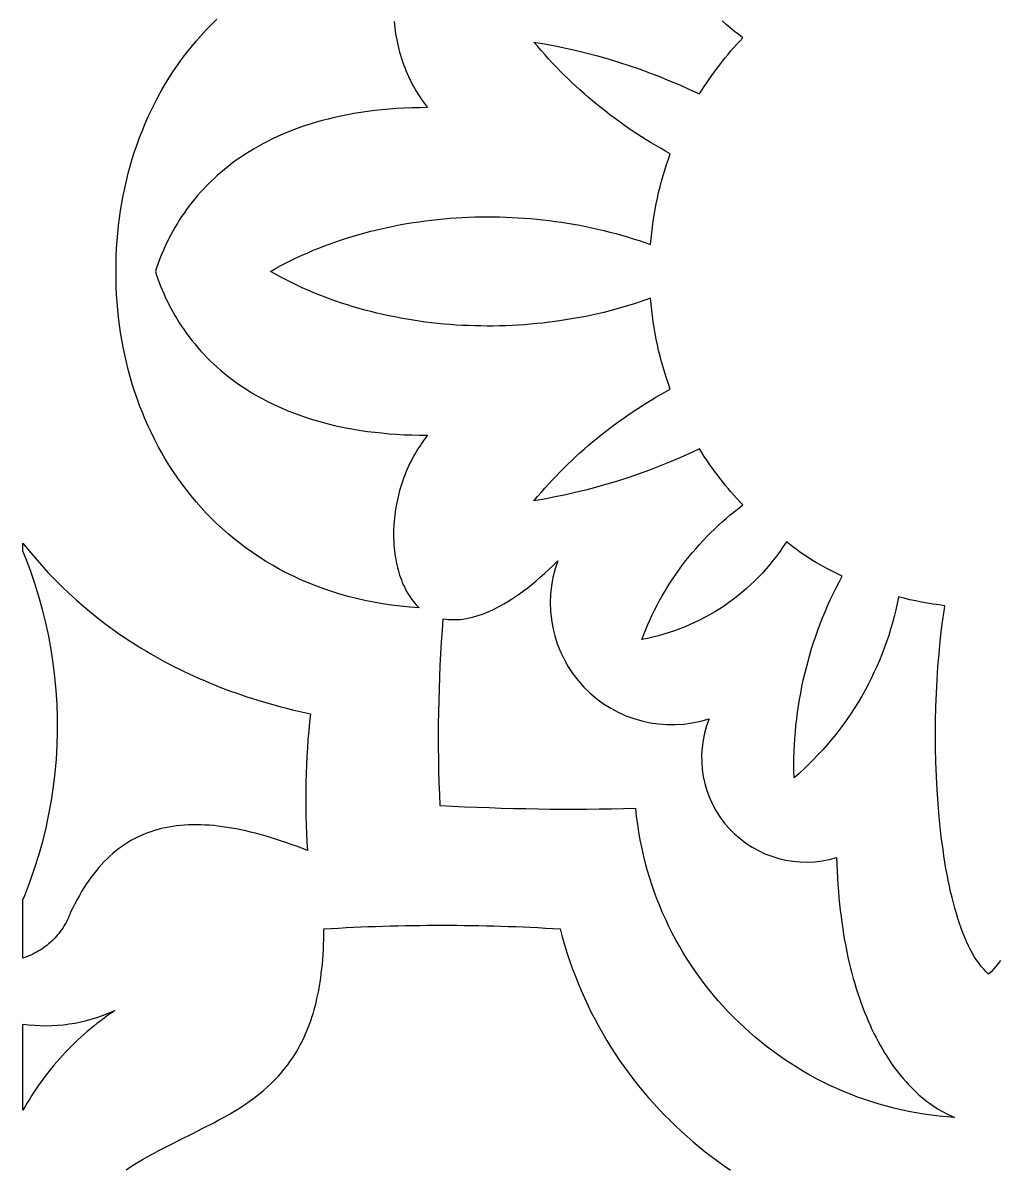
# Model space of a CAD drawing. Extents: x -4950 to -2150, y -1354 to 1346.
# Drawn here: x -4749.8 to -4598.9, y -1168.7 to -991.5 of the extents above; entities that cross this region are included whole.
import ezdxf

# ---------------------------------------------------------------- set-up
doc = ezdxf.new("R2010")
doc.units = 0
doc.layers.add('LAYER_1', color=18, linetype='CONTINUOUS')

msp = doc.modelspace()

# ---------------------------------------------------------------- linework, layer by layer
at = {"layer": 'LAYER_1'}
msp.add_lwpolyline([(-4692.46, -991.24), (-4692.41, -991.71), (-4692.36, -992.19), (-4692.3, -992.66), (-4692.22, -993.14), (-4692.14, -993.61), (-4692.05, -994.09), (-4691.95, -994.57), (-4691.84, -995.05), (-4691.72, -995.52), (-4691.6, -996), (-4691.46, -996.47), (-4691.31, -996.95), (-4691.15, -997.42), (-4690.99, -997.89), (-4690.81, -998.36), (-4690.62, -998.83), (-4690.43, -999.29), (-4690.22, -999.75), (-4690.01, -1000.21), (-4689.78, -1000.67), (-4689.54, -1001.12), (-4689.3, -1001.57), (-4689.04, -1002.01), (-4688.77, -1002.45), (-4688.5, -1002.88), (-4688.21, -1003.31), (-4687.91, -1003.73), (-4687.61, -1004.15), (-4687.29, -1004.56), (-4688.52, -1004.57), (-4689.73, -1004.6), (-4690.92, -1004.65), (-4692.09, -1004.71), (-4693.23, -1004.8), (-4694.36, -1004.9), (-4695.46, -1005.02), (-4696.55, -1005.16), (-4697.61, -1005.31), (-4698.66, -1005.48), (-4699.68, -1005.67), (-4700.69, -1005.87), (-4701.67, -1006.09), (-4702.64, -1006.32), (-4703.59, -1006.57), (-4704.51, -1006.83), (-4705.42, -1007.1), (-4706.31, -1007.39), (-4707.18, -1007.7), (-4708.03, -1008.01), (-4708.87, -1008.34), (-4709.68, -1008.68), (-4710.48, -1009.04), (-4711.26, -1009.4), (-4712.02, -1009.78), (-4712.76, -1010.17), (-4713.49, -1010.57), (-4714.2, -1010.98), (-4714.89, -1011.4), (-4715.56, -1011.83), (-4716.22, -1012.27), (-4716.86, -1012.71), (-4717.48, -1013.17), (-4718.09, -1013.64), (-4718.68, -1014.11), (-4719.25, -1014.59), (-4719.81, -1015.08), (-4720.35, -1015.58), (-4720.88, -1016.08), (-4721.39, -1016.59), (-4721.89, -1017.11), (-4722.37, -1017.63), (-4722.83, -1018.15), (-4723.28, -1018.69), (-4723.72, -1019.22), (-4724.14, -1019.76), (-4724.54, -1020.31), (-4724.93, -1020.86), (-4725.31, -1021.41), (-4725.67, -1021.97), (-4726.02, -1022.53), (-4726.36, -1023.09), (-4726.68, -1023.65), (-4726.99, -1024.21), (-4727.28, -1024.78), (-4727.56, -1025.35), (-4727.83, -1025.92), (-4728.08, -1026.49), (-4728.33, -1027.06), (-4728.56, -1027.62), (-4728.77, -1028.19), (-4728.98, -1028.76), (-4729.17, -1029.33), (-4729.35, -1029.89), (-4729.17, -1030.46), (-4728.98, -1031.02), (-4728.77, -1031.59), (-4728.56, -1032.16), (-4728.33, -1032.73), (-4728.08, -1033.3), (-4727.83, -1033.87), (-4727.56, -1034.44), (-4727.28, -1035), (-4726.99, -1035.57), (-4726.68, -1036.14), (-4726.36, -1036.7), (-4726.02, -1037.26), (-4725.67, -1037.82), (-4725.31, -1038.37), (-4724.93, -1038.93), (-4724.54, -1039.48), (-4724.14, -1040.02), (-4723.72, -1040.56), (-4723.28, -1041.1), (-4722.83, -1041.63), (-4722.37, -1042.16), (-4721.89, -1042.68), (-4721.39, -1043.2), (-4720.88, -1043.7), (-4720.35, -1044.21), (-4719.81, -1044.7), (-4719.25, -1045.19), (-4718.68, -1045.67), (-4718.09, -1046.15), (-4717.48, -1046.61), (-4716.86, -1047.07), (-4716.22, -1047.52), (-4715.56, -1047.96), (-4714.89, -1048.39), (-4714.2, -1048.81), (-4713.49, -1049.22), (-4712.76, -1049.62), (-4712.02, -1050), (-4711.26, -1050.38), (-4710.48, -1050.75), (-4709.68, -1051.1), (-4708.87, -1051.44), (-4708.03, -1051.77), (-4707.18, -1052.09), (-4706.31, -1052.39), (-4705.42, -1052.68), (-4704.51, -1052.96), (-4703.59, -1053.22), (-4702.64, -1053.47), (-4701.67, -1053.7), (-4700.69, -1053.92), (-4699.68, -1054.12), (-4698.66, -1054.3), (-4697.61, -1054.47), (-4696.55, -1054.63), (-4695.46, -1054.76), (-4694.36, -1054.88), (-4693.23, -1054.99), (-4692.09, -1055.07), (-4690.92, -1055.14), (-4689.73, -1055.18), (-4688.52, -1055.21), (-4687.29, -1055.22), (-4687.61, -1055.63), (-4687.91, -1056.05), (-4688.21, -1056.48), (-4688.5, -1056.9), (-4688.77, -1057.34), (-4689.04, -1057.78), (-4689.3, -1058.22), (-4689.54, -1058.67), (-4689.78, -1059.12), (-4690.01, -1059.57), (-4690.22, -1060.03), (-4690.43, -1060.49), (-4690.62, -1060.96), (-4690.81, -1061.42), (-4690.99, -1061.89), (-4691.15, -1062.36), (-4691.31, -1062.84), (-4691.46, -1063.31), (-4691.6, -1063.79), (-4691.72, -1064.26), (-4691.84, -1064.74), (-4691.95, -1065.22), (-4692.05, -1065.69), (-4692.14, -1066.17), (-4692.22, -1066.65), (-4692.3, -1067.12), (-4692.36, -1067.6), (-4692.41, -1068.07), (-4692.49, -1069.01), (-4692.53, -1069.95), (-4692.54, -1070.87), (-4692.51, -1071.78), (-4692.48, -1072.23), (-4692.45, -1072.68), (-4692.4, -1073.12), (-4692.35, -1073.56), (-4692.28, -1073.99), (-4692.21, -1074.41), (-4692.13, -1074.83), (-4692.04, -1075.25), (-4691.95, -1075.66), (-4691.84, -1076.06), (-4691.73, -1076.46), (-4691.61, -1076.85), (-4691.48, -1077.23), (-4691.34, -1077.61), (-4691.19, -1077.98), (-4691.04, -1078.34), (-4690.87, -1078.69), (-4690.7, -1079.03), (-4690.52, -1079.37), (-4690.34, -1079.69), (-4690.14, -1080.01), (-4689.94, -1080.31), (-4689.73, -1080.61), (-4689.51, -1080.9), (-4689.28, -1081.17), (-4689.05, -1081.44), (-4688.81, -1081.69), (-4688.56, -1081.94), (-4690.02, -1081.82), (-4691.45, -1081.68), (-4692.86, -1081.5), (-4694.25, -1081.29), (-4695.62, -1081.05), (-4696.96, -1080.78), (-4698.28, -1080.48), (-4699.58, -1080.15), (-4700.85, -1079.79), (-4702.1, -1079.4), (-4703.33, -1078.98), (-4704.54, -1078.54), (-4705.72, -1078.07), (-4706.88, -1077.57), (-4708.01, -1077.04), (-4709.13, -1076.5), (-4710.22, -1075.92), (-4711.28, -1075.32), (-4712.33, -1074.7), (-4713.35, -1074.05), (-4714.34, -1073.38), (-4715.32, -1072.69), (-4716.27, -1071.98), (-4717.2, -1071.24), (-4718.11, -1070.48), (-4718.99, -1069.71), (-4719.85, -1068.91), (-4720.69, -1068.09), (-4721.5, -1067.26), (-4722.29, -1066.4), (-4723.06, -1065.53), (-4723.8, -1064.64), (-4724.52, -1063.73), (-4725.22, -1062.81), (-4725.9, -1061.87), (-4726.55, -1060.91), (-4727.18, -1059.94), (-4727.79, -1058.96), (-4728.37, -1057.96), (-4728.93, -1056.95), (-4729.47, -1055.92), (-4729.98, -1054.88), (-4730.47, -1053.83), (-4730.94, -1052.77), (-4731.38, -1051.7), (-4731.81, -1050.62), (-4732.2, -1049.52), (-4732.58, -1048.42), (-4732.93, -1047.31), (-4733.26, -1046.19), (-4733.57, -1045.06), (-4733.85, -1043.92), (-4734.11, -1042.78), (-4734.35, -1041.63), (-4734.56, -1040.48), (-4734.76, -1039.32), (-4734.92, -1038.15), (-4735.07, -1036.98), (-4735.19, -1035.81), (-4735.29, -1034.63), (-4735.36, -1033.45), (-4735.42, -1032.26), (-4735.45, -1031.08), (-4735.45, -1029.89), (-4735.45, -1028.71), (-4735.42, -1027.52), (-4735.36, -1026.34), (-4735.29, -1025.16), (-4735.19, -1023.98), (-4735.07, -1022.8), (-4734.92, -1021.63), (-4734.76, -1020.47), (-4734.56, -1019.31), (-4734.35, -1018.15), (-4734.11, -1017), (-4733.85, -1015.86), (-4733.57, -1014.72), (-4733.26, -1013.6), (-4732.93, -1012.48), (-4732.58, -1011.36), (-4732.2, -1010.26), (-4731.81, -1009.17), (-4731.38, -1008.09), (-4730.94, -1007.01), (-4730.47, -1005.95), (-4729.98, -1004.9), (-4729.47, -1003.86), (-4728.93, -1002.84), (-4728.37, -1001.83), (-4727.79, -1000.83), (-4727.18, -999.84), (-4726.55, -998.87), (-4725.9, -997.92), (-4725.22, -996.98), (-4724.52, -996.05), (-4723.8, -995.15), (-4723.06, -994.26), (-4722.29, -993.38), (-4721.5, -992.53), (-4720.69, -991.69), (-4719.85, -990.88)], dxfattribs=at)
for points in [[(-4598.72, -1136.45), (-4599.07, -1136.94), (-4599.43, -1137.4), (-4599.79, -1137.82), (-4600.17, -1138.21), (-4600.55, -1138.57), (-4600.94, -1138.21), (-4601.31, -1137.82), (-4601.68, -1137.4), (-4602.03, -1136.94), (-4602.38, -1136.45), (-4602.71, -1135.93), (-4603.04, -1135.38), (-4603.36, -1134.79), (-4603.66, -1134.19), (-4603.96, -1133.55), (-4604.25, -1132.89), (-4604.53, -1132.2), (-4604.79, -1131.48), (-4605.05, -1130.74), (-4605.3, -1129.98), (-4605.54, -1129.2), (-4605.78, -1128.39), (-4606, -1127.56), (-4606.21, -1126.72), (-4606.42, -1125.85), (-4606.61, -1124.96), (-4606.8, -1124.06), (-4606.97, -1123.14), (-4607.14, -1122.21), (-4607.3, -1121.26), (-4607.45, -1120.3), (-4607.6, -1119.32), (-4607.73, -1118.33), (-4607.86, -1117.33), (-4607.97, -1116.32), (-4608.08, -1115.3), (-4608.18, -1114.27), (-4608.36, -1112.18), (-4608.5, -1110.07), (-4608.61, -1107.94), (-4608.69, -1105.8), (-4608.74, -1103.65), (-4608.75, -1101.5), (-4608.74, -1099.36), (-4608.69, -1097.24), (-4608.62, -1095.14), (-4608.52, -1093.06), (-4608.38, -1091.02), (-4608.22, -1089.03), (-4608.04, -1087.08), (-4607.82, -1085.18), (-4607.58, -1083.35), (-4607.44, -1082.46), (-4607.31, -1081.59), (-4608.22, -1081.47), (-4609.13, -1081.34), (-4610.03, -1081.19), (-4610.93, -1081.03), (-4611.82, -1080.85), (-4612.71, -1080.66), (-4613.59, -1080.45), (-4614.47, -1080.23), (-4614.67, -1081.24), (-4614.9, -1082.25), (-4615.14, -1083.25), (-4615.41, -1084.25), (-4615.7, -1085.24), (-4616, -1086.22), (-4616.33, -1087.2), (-4616.68, -1088.16), (-4617.05, -1089.12), (-4617.44, -1090.07), (-4617.84, -1091.01), (-4618.27, -1091.94), (-4618.71, -1092.87), (-4619.18, -1093.78), (-4619.66, -1094.68), (-4620.17, -1095.57), (-4620.69, -1096.46), (-4621.23, -1097.33), (-4621.78, -1098.19), (-4622.36, -1099.04), (-4622.95, -1099.87), (-4623.56, -1100.7), (-4624.19, -1101.51), (-4624.84, -1102.31), (-4625.5, -1103.1), (-4626.19, -1103.87), (-4626.88, -1104.63), (-4627.6, -1105.37), (-4628.33, -1106.11), (-4629.08, -1106.82), (-4629.84, -1107.53), (-4630.62, -1108.21), (-4630.64, -1107.2), (-4630.65, -1106.18), (-4630.64, -1105.16), (-4630.61, -1104.15), (-4630.56, -1103.13), (-4630.5, -1102.12), (-4630.42, -1101.11), (-4630.33, -1100.1), (-4630.21, -1099.09), (-4630.09, -1098.09), (-4629.94, -1097.09), (-4629.78, -1096.09), (-4629.6, -1095.1), (-4629.41, -1094.1), (-4629.2, -1093.12), (-4628.97, -1092.13), (-4628.73, -1091.15), (-4628.47, -1090.17), (-4628.2, -1089.2), (-4627.91, -1088.23), (-4627.6, -1087.27), (-4627.28, -1086.31), (-4626.95, -1085.36), (-4626.59, -1084.41), (-4626.22, -1083.47), (-4625.84, -1082.53), (-4625.44, -1081.6), (-4625.02, -1080.67), (-4624.59, -1079.76), (-4624.14, -1078.84), (-4623.68, -1077.94), (-4623.2, -1077.04), (-4624.35, -1076.48), (-4625.48, -1075.9), (-4626.04, -1075.59), (-4626.59, -1075.28), (-4627.14, -1074.96), (-4627.68, -1074.63), (-4628.22, -1074.29), (-4628.75, -1073.95), (-4629.28, -1073.6), (-4629.8, -1073.24), (-4630.31, -1072.87), (-4630.82, -1072.49), (-4631.32, -1072.1), (-4631.81, -1071.7, -0.209037), (-4654.16, -1086.81), (-4653.87, -1086.04), (-4653.56, -1085.27), (-4653.23, -1084.51), (-4652.89, -1083.75), (-4652.54, -1083), (-4652.18, -1082.26), (-4651.8, -1081.53), (-4651.41, -1080.8), (-4651.01, -1080.08), (-4650.6, -1079.37), (-4650.17, -1078.67), (-4649.73, -1077.97), (-4649.28, -1077.28), (-4648.81, -1076.61), (-4648.34, -1075.94), (-4647.85, -1075.27), (-4647.35, -1074.62), (-4646.84, -1073.98), (-4646.32, -1073.34), (-4645.78, -1072.72), (-4645.24, -1072.11), (-4644.68, -1071.5), (-4644.11, -1070.9), (-4643.53, -1070.32), (-4642.94, -1069.74), (-4642.35, -1069.18), (-4641.73, -1068.62), (-4641.11, -1068.08), (-4640.48, -1067.55), (-4639.84, -1067.02), (-4639.19, -1066.51), (-4638.53, -1066.01), (-4639, -1065.52), (-4639.47, -1065.01), (-4639.92, -1064.5), (-4640.38, -1063.99), (-4640.82, -1063.46), (-4641.26, -1062.94), (-4641.69, -1062.4), (-4642.11, -1061.86), (-4642.53, -1061.32), (-4642.94, -1060.76), (-4643.34, -1060.21), (-4643.74, -1059.64), (-4644.13, -1059.08), (-4644.51, -1058.5), (-4644.88, -1057.92), (-4645.25, -1057.34), (-4646.77, -1058.05), (-4648.31, -1058.74), (-4649.86, -1059.4), (-4651.42, -1060.03), (-4652.99, -1060.63), (-4654.57, -1061.2), (-4656.16, -1061.75), (-4657.76, -1062.27), (-4659.37, -1062.76), (-4660.99, -1063.22), (-4662.61, -1063.65), (-4664.25, -1064.05), (-4665.89, -1064.43), (-4667.54, -1064.77), (-4669.19, -1065.09), (-4670.85, -1065.38), (-4670.3, -1064.72), (-4669.74, -1064.07), (-4669.17, -1063.42), (-4668.59, -1062.79), (-4668.01, -1062.16), (-4667.42, -1061.54), (-4666.82, -1060.92), (-4666.21, -1060.31), (-4665.6, -1059.71), (-4664.98, -1059.12), (-4664.36, -1058.54), (-4663.73, -1057.96), (-4663.09, -1057.39), (-4662.44, -1056.83), (-4661.79, -1056.27), (-4661.13, -1055.73), (-4660.46, -1055.19), (-4659.79, -1054.66), (-4659.11, -1054.14), (-4658.43, -1053.62), (-4657.74, -1053.11), (-4657.04, -1052.62), (-4656.34, -1052.13), (-4655.63, -1051.65), (-4654.92, -1051.17), (-4654.2, -1050.71), (-4653.47, -1050.25), (-4652.74, -1049.8), (-4652, -1049.36), (-4651.26, -1048.93), (-4650.51, -1048.51), (-4649.76, -1048.1), (-4650.06, -1047.26), (-4650.34, -1046.42), (-4650.61, -1045.57), (-4650.87, -1044.72), (-4651.12, -1043.86), (-4651.34, -1042.99), (-4651.56, -1042.12), (-4651.76, -1041.25), (-4651.94, -1040.36), (-4652.11, -1039.47), (-4652.27, -1038.58), (-4652.41, -1037.68), (-4652.53, -1036.78), (-4652.64, -1035.87), (-4652.73, -1034.95), (-4652.8, -1034.04), (-4653.69, -1034.35), (-4654.58, -1034.65), (-4655.48, -1034.94), (-4656.38, -1035.22), (-4657.29, -1035.49), (-4658.2, -1035.74), (-4659.12, -1035.99), (-4660.04, -1036.22), (-4660.97, -1036.44), (-4661.9, -1036.64), (-4662.83, -1036.84), (-4663.77, -1037.02), (-4664.71, -1037.19), (-4665.65, -1037.35), (-4666.6, -1037.5), (-4667.54, -1037.64), (-4668.5, -1037.76), (-4669.45, -1037.87), (-4670.4, -1037.97), (-4671.36, -1038.06), (-4672.32, -1038.14), (-4673.28, -1038.2), (-4674.23, -1038.26), (-4675.2, -1038.3), (-4676.16, -1038.32), (-4677.12, -1038.34), (-4678.08, -1038.34), (-4679.04, -1038.33), (-4680, -1038.31), (-4680.96, -1038.28), (-4681.92, -1038.24), (-4682.88, -1038.18), (-4683.83, -1038.11), (-4684.79, -1038.03), (-4685.74, -1037.94), (-4686.69, -1037.83), (-4687.64, -1037.72), (-4688.59, -1037.59), (-4689.53, -1037.44), (-4690.47, -1037.29), (-4691.41, -1037.12), (-4692.35, -1036.94), (-4693.28, -1036.75), (-4694.2, -1036.55), (-4695.13, -1036.33), (-4696.05, -1036.11), (-4696.96, -1035.87), (-4697.87, -1035.61), (-4698.77, -1035.35), (-4699.67, -1035.07), (-4700.57, -1034.78), (-4701.46, -1034.48), (-4702.34, -1034.17), (-4703.22, -1033.84), (-4704.09, -1033.5), (-4704.95, -1033.15), (-4705.81, -1032.79), (-4706.66, -1032.41), (-4707.5, -1032.02), (-4708.33, -1031.62), (-4709.16, -1031.21), (-4709.98, -1030.78), (-4710.79, -1030.34), (-4711.59, -1029.89), (-4710.79, -1029.44), (-4709.98, -1029), (-4709.16, -1028.58), (-4708.33, -1028.16), (-4707.5, -1027.76), (-4706.66, -1027.37), (-4705.81, -1027), (-4704.95, -1026.63), (-4704.09, -1026.28), (-4703.22, -1025.94), (-4702.34, -1025.62), (-4701.46, -1025.3), (-4700.57, -1025), (-4699.67, -1024.71), (-4698.77, -1024.43), (-4697.87, -1024.17), (-4696.96, -1023.92), (-4696.05, -1023.68), (-4695.13, -1023.45), (-4694.2, -1023.23), (-4693.28, -1023.03), (-4692.35, -1022.84), (-4691.41, -1022.66), (-4690.47, -1022.5), (-4689.53, -1022.34), (-4688.59, -1022.2), (-4687.64, -1022.07), (-4686.69, -1021.95), (-4685.74, -1021.85), (-4684.79, -1021.75), (-4683.83, -1021.67), (-4682.88, -1021.6), (-4681.92, -1021.55), (-4680.96, -1021.5), (-4680, -1021.47), (-4679.04, -1021.45), (-4678.08, -1021.44), (-4677.12, -1021.45), (-4676.16, -1021.46), (-4675.2, -1021.49), (-4674.23, -1021.53), (-4673.28, -1021.58), (-4672.32, -1021.65), (-4671.36, -1021.72), (-4670.4, -1021.81), (-4669.45, -1021.91), (-4668.5, -1022.02), (-4667.54, -1022.15), (-4666.6, -1022.28), (-4665.65, -1022.43), (-4664.71, -1022.59), (-4663.77, -1022.76), (-4662.83, -1022.95), (-4661.9, -1023.14), (-4660.97, -1023.35), (-4660.04, -1023.57), (-4659.12, -1023.8), (-4658.2, -1024.04), (-4657.29, -1024.3), (-4656.38, -1024.56), (-4655.48, -1024.84), (-4654.58, -1025.13), (-4653.69, -1025.44), (-4652.8, -1025.75), (-4652.73, -1024.83), (-4652.64, -1023.92), (-4652.53, -1023.01), (-4652.41, -1022.1), (-4652.27, -1021.21), (-4652.11, -1020.31), (-4651.94, -1019.42), (-4651.76, -1018.54), (-4651.56, -1017.66), (-4651.34, -1016.79), (-4651.12, -1015.92), (-4650.87, -1015.06), (-4650.61, -1014.21), (-4650.34, -1013.36), (-4650.06, -1012.52), (-4649.76, -1011.69), (-4650.51, -1011.27), (-4651.26, -1010.85), (-4652, -1010.42), (-4652.74, -1009.98), (-4653.47, -1009.53), (-4654.2, -1009.08), (-4654.92, -1008.61), (-4655.63, -1008.14), (-4656.34, -1007.66), (-4657.04, -1007.17), (-4657.74, -1006.67), (-4658.43, -1006.16), (-4659.11, -1005.65), (-4659.79, -1005.13), (-4660.46, -1004.6), (-4661.13, -1004.06), (-4661.79, -1003.51), (-4662.44, -1002.96), (-4663.09, -1002.39), (-4663.73, -1001.83), (-4664.36, -1001.25), (-4664.98, -1000.66), (-4665.6, -1000.07), (-4666.21, -999.47), (-4666.82, -998.86), (-4667.42, -998.25), (-4668.01, -997.63), (-4668.59, -997), (-4669.17, -996.36), (-4669.74, -995.72), (-4670.3, -995.07), (-4670.85, -994.41), (-4669.19, -994.7), (-4667.54, -995.01), (-4665.89, -995.36), (-4664.25, -995.73), (-4662.61, -996.14), (-4660.99, -996.57), (-4659.37, -997.03), (-4657.76, -997.52), (-4656.16, -998.04), (-4654.57, -998.58), (-4652.99, -999.16), (-4651.42, -999.76), (-4649.86, -1000.39), (-4648.31, -1001.05), (-4646.77, -1001.73), (-4645.25, -1002.44), (-4644.88, -1001.86), (-4644.51, -1001.28), (-4644.13, -1000.71), (-4643.74, -1000.14), (-4643.34, -999.58), (-4642.94, -999.02), (-4642.53, -998.47), (-4642.11, -997.92), (-4641.69, -997.38), (-4641.26, -996.85), (-4640.82, -996.32), (-4640.38, -995.8), (-4639.92, -995.28), (-4639.47, -994.77), (-4639, -994.27), (-4638.53, -993.77), (-4639.19, -993.27), (-4639.84, -992.76), (-4640.48, -992.24), (-4641.11, -991.7), (-4641.73, -991.16)], [(-4733.88, -1168.82), (-4733.05, -1168.28), (-4732.21, -1167.76), (-4731.37, -1167.26), (-4730.52, -1166.77), (-4729.66, -1166.3), (-4728.81, -1165.84), (-4727.1, -1164.96), (-4725.39, -1164.1), (-4723.69, -1163.26), (-4722.01, -1162.42), (-4720.35, -1161.56), (-4719.54, -1161.13), (-4718.73, -1160.68), (-4717.93, -1160.23), (-4717.15, -1159.76), (-4716.37, -1159.28), (-4715.61, -1158.78), (-4714.86, -1158.27), (-4714.13, -1157.74), (-4713.41, -1157.19), (-4712.71, -1156.61), (-4712.03, -1156.01), (-4711.36, -1155.39), (-4710.71, -1154.74), (-4710.4, -1154.4), (-4710.09, -1154.06), (-4709.78, -1153.7), (-4709.49, -1153.34), (-4709.19, -1152.97), (-4708.9, -1152.6), (-4708.62, -1152.21), (-4708.35, -1151.82), (-4708.08, -1151.41), (-4707.81, -1151), (-4707.55, -1150.58), (-4707.3, -1150.15), (-4707.06, -1149.7), (-4706.82, -1149.25), (-4706.59, -1148.79), (-4706.36, -1148.32), (-4706.14, -1147.83), (-4705.93, -1147.34), (-4705.73, -1146.83), (-4705.53, -1146.31), (-4705.35, -1145.78), (-4705.17, -1145.24), (-4704.99, -1144.69), (-4704.83, -1144.12), (-4704.67, -1143.54), (-4704.52, -1142.95), (-4704.38, -1142.35), (-4704.24, -1141.73), (-4704.12, -1141.1), (-4704, -1140.45), (-4703.9, -1139.8), (-4703.8, -1139.12), (-4703.71, -1138.44), (-4703.63, -1137.74), (-4703.55, -1137.02), (-4703.49, -1136.29), (-4703.44, -1135.54), (-4703.39, -1134.78), (-4703.36, -1134), (-4703.33, -1133.21), (-4703.32, -1132.4), (-4703.31, -1131.57, -0.030769), (-4666.79, -1131.57), (-4666.46, -1132.81), (-4666.11, -1134.03), (-4665.74, -1135.24), (-4665.34, -1136.44), (-4664.92, -1137.63), (-4664.48, -1138.81), (-4664.02, -1139.97), (-4663.54, -1141.12), (-4663.04, -1142.26), (-4662.51, -1143.39), (-4661.97, -1144.5), (-4661.4, -1145.6), (-4660.81, -1146.69), (-4660.21, -1147.76), (-4659.58, -1148.82), (-4658.94, -1149.86), (-4658.27, -1150.9), (-4657.59, -1151.91), (-4656.89, -1152.91), (-4656.17, -1153.9), (-4655.43, -1154.87), (-4654.68, -1155.83), (-4653.91, -1156.77), (-4653.12, -1157.7), (-4652.31, -1158.6), (-4651.49, -1159.5), (-4650.65, -1160.37), (-4649.8, -1161.23), (-4648.93, -1162.08), (-4648.04, -1162.9), (-4647.14, -1163.71), (-4646.22, -1164.51), (-4645.29, -1165.28), (-4644.35, -1166.04), (-4643.39, -1166.77), (-4642.41, -1167.49), (-4641.43, -1168.2), (-4640.43, -1168.88)]]:
    msp.add_lwpolyline(points, format="xyb", dxfattribs=at)
for points in [[(-4749.84, -1127.1), (-4749.55, -1126.41), (-4748.76, -1124.34), (-4748.03, -1122.25), (-4747.37, -1120.16), (-4746.78, -1118.05), (-4746.26, -1115.94), (-4745.81, -1113.82), (-4745.42, -1111.7), (-4745.1, -1109.57), (-4744.85, -1107.44), (-4744.66, -1105.31), (-4744.54, -1103.18), (-4744.49, -1101.05), (-4744.49, -1098.93), (-4744.56, -1096.81), (-4744.7, -1094.69), (-4744.9, -1092.58), (-4745.16, -1090.48), (-4745.48, -1088.39), (-4745.86, -1086.32), (-4746.31, -1084.25), (-4746.81, -1082.2), (-4747.38, -1080.16), (-4748, -1078.14), (-4748.69, -1076.14), (-4749.43, -1074.15), (-4749.84, -1073.15), (-4749.84, -1071.91), (-4748.92, -1073.07), (-4747.97, -1074.21), (-4746.98, -1075.34), (-4745.97, -1076.45), (-4744.93, -1077.54), (-4743.85, -1078.61), (-4742.75, -1079.67), (-4741.62, -1080.7), (-4740.45, -1081.71), (-4739.26, -1082.71), (-4738.03, -1083.68), (-4736.78, -1084.63), (-4735.49, -1085.56), (-4734.84, -1086.02), (-4734.18, -1086.47), (-4733.51, -1086.91), (-4732.83, -1087.35), (-4732.15, -1087.79), (-4731.46, -1088.21), (-4730.76, -1088.63), (-4730.05, -1089.05), (-4729.34, -1089.46), (-4728.62, -1089.86), (-4727.89, -1090.25), (-4727.16, -1090.64), (-4726.41, -1091.03), (-4725.66, -1091.4), (-4724.9, -1091.77), (-4724.14, -1092.14), (-4723.36, -1092.49), (-4722.58, -1092.84), (-4721.79, -1093.18), (-4721, -1093.52), (-4720.2, -1093.85), (-4719.38, -1094.17), (-4718.57, -1094.49), (-4717.74, -1094.79), (-4716.91, -1095.09), (-4716.07, -1095.39), (-4715.22, -1095.67), (-4714.36, -1095.95), (-4713.5, -1096.22), (-4712.63, -1096.48), (-4711.75, -1096.74), (-4710.87, -1096.99), (-4709.98, -1097.23), (-4709.08, -1097.46), (-4708.17, -1097.68), (-4707.26, -1097.9), (-4706.33, -1098.11), (-4705.4, -1098.31, 0.045249), (-4705.85, -1119.44), (-4706.7, -1119.11), (-4707.54, -1118.8), (-4708.37, -1118.5), (-4709.19, -1118.21), (-4710, -1117.94), (-4710.8, -1117.68), (-4711.59, -1117.43), (-4712.37, -1117.2), (-4713.14, -1116.99), (-4713.9, -1116.78), (-4714.66, -1116.6), (-4715.4, -1116.42), (-4716.13, -1116.26), (-4716.86, -1116.12), (-4717.58, -1115.99), (-4718.28, -1115.87), (-4718.98, -1115.77), (-4719.67, -1115.68), (-4720.35, -1115.61), (-4721.02, -1115.55), (-4721.68, -1115.51), (-4722.34, -1115.48), (-4722.98, -1115.47), (-4723.62, -1115.47), (-4724.25, -1115.49), (-4724.86, -1115.52), (-4725.47, -1115.57), (-4726.08, -1115.64), (-4726.67, -1115.72), (-4727.25, -1115.82), (-4727.83, -1115.93), (-4728.4, -1116.06), (-4728.96, -1116.2), (-4729.51, -1116.36), (-4730.05, -1116.54), (-4730.59, -1116.73), (-4731.12, -1116.94), (-4731.64, -1117.16), (-4732.15, -1117.4), (-4732.65, -1117.66), (-4733.14, -1117.93), (-4733.63, -1118.23), (-4734.11, -1118.53), (-4734.58, -1118.86), (-4735.05, -1119.2), (-4735.51, -1119.56), (-4735.95, -1119.93), (-4736.4, -1120.33), (-4736.83, -1120.74), (-4737.26, -1121.16), (-4737.68, -1121.61), (-4738.09, -1122.07), (-4738.49, -1122.55), (-4738.89, -1123.05), (-4739.28, -1123.56), (-4739.66, -1124.1), (-4740.04, -1124.65), (-4740.41, -1125.22), (-4740.77, -1125.8), (-4741.12, -1126.41), (-4741.47, -1127.03), (-4741.81, -1127.68), (-4742.14, -1128.34), (-4742.47, -1129.01), (-4742.59, -1129.34), (-4742.73, -1129.66), (-4742.87, -1129.98), (-4743.02, -1130.28), (-4743.17, -1130.59), (-4743.34, -1130.88), (-4743.51, -1131.17), (-4743.69, -1131.46), (-4743.88, -1131.73), (-4744.08, -1132), (-4744.28, -1132.27), (-4744.49, -1132.52), (-4744.71, -1132.77), (-4744.93, -1133.02), (-4745.16, -1133.25), (-4745.39, -1133.48), (-4745.64, -1133.7), (-4745.88, -1133.91), (-4746.13, -1134.12), (-4746.39, -1134.32), (-4746.66, -1134.51), (-4746.92, -1134.69), (-4747.2, -1134.87), (-4747.47, -1135.04), (-4747.76, -1135.2), (-4748.04, -1135.35), (-4748.33, -1135.5), (-4748.63, -1135.63), (-4748.93, -1135.76), (-4749.23, -1135.88), (-4749.53, -1135.99), (-4749.84, -1136.09)], [(-4605.8, -1160.75), (-4607, -1160.66), (-4608.2, -1160.55), (-4609.39, -1160.4), (-4610.58, -1160.23), (-4611.75, -1160.04), (-4612.92, -1159.82), (-4614.07, -1159.57), (-4615.22, -1159.3), (-4616.36, -1159.01), (-4617.49, -1158.69), (-4618.61, -1158.34), (-4619.71, -1157.97), (-4620.81, -1157.58), (-4621.9, -1157.16), (-4622.97, -1156.73), (-4624.04, -1156.26), (-4625.09, -1155.78), (-4626.13, -1155.27), (-4627.15, -1154.75), (-4628.17, -1154.2), (-4629.16, -1153.62), (-4630.15, -1153.03), (-4631.12, -1152.42), (-4632.08, -1151.78), (-4633.02, -1151.13), (-4633.95, -1150.46), (-4634.87, -1149.76), (-4635.76, -1149.05), (-4636.65, -1148.32), (-4637.51, -1147.57), (-4638.36, -1146.8), (-4639.19, -1146.01), (-4640.01, -1145.21), (-4640.81, -1144.39), (-4641.59, -1143.55), (-4642.35, -1142.69), (-4643.09, -1141.82), (-4643.82, -1140.93), (-4644.53, -1140.02), (-4645.21, -1139.1), (-4645.88, -1138.16), (-4646.53, -1137.21), (-4647.15, -1136.24), (-4647.76, -1135.26), (-4648.35, -1134.26), (-4648.91, -1133.25), (-4649.45, -1132.23), (-4649.98, -1131.19), (-4650.47, -1130.14), (-4650.95, -1129.07), (-4651.4, -1127.99), (-4651.84, -1126.91), (-4652.24, -1125.8), (-4652.63, -1124.69), (-4652.99, -1123.57), (-4653.32, -1122.43), (-4653.63, -1121.28), (-4653.92, -1120.13), (-4654.18, -1118.96), (-4654.41, -1117.78), (-4654.62, -1116.6), (-4654.8, -1115.4), (-4654.96, -1114.19), (-4655.08, -1112.98, -0.020022), (-4685.33, -1112.54), (-4685.41, -1110.73), (-4685.47, -1108.92), (-4685.52, -1107.11), (-4685.55, -1105.3), (-4685.57, -1103.49), (-4685.58, -1101.68), (-4685.57, -1099.87), (-4685.55, -1098.06), (-4685.51, -1096.25), (-4685.46, -1094.44), (-4685.4, -1092.63), (-4685.32, -1090.83), (-4685.22, -1089.02), (-4685.12, -1087.21), (-4685, -1085.4), (-4684.86, -1083.6), (-4684.45, -1083.66), (-4684.04, -1083.71), (-4683.61, -1083.74), (-4683.17, -1083.75), (-4682.72, -1083.74), (-4682.27, -1083.7), (-4681.8, -1083.65), (-4681.32, -1083.58), (-4680.84, -1083.49), (-4680.34, -1083.37), (-4679.84, -1083.23), (-4679.32, -1083.07), (-4678.8, -1082.89), (-4678.27, -1082.69), (-4677.73, -1082.46), (-4677.18, -1082.21), (-4676.62, -1081.93), (-4676.05, -1081.63), (-4675.47, -1081.3), (-4674.88, -1080.95), (-4674.29, -1080.58), (-4673.68, -1080.18), (-4673.07, -1079.75), (-4672.44, -1079.29), (-4671.81, -1078.81), (-4671.17, -1078.3), (-4670.52, -1077.76), (-4669.86, -1077.2), (-4669.2, -1076.6), (-4668.52, -1075.98), (-4667.84, -1075.33), (-4667.15, -1074.64, 0.625155), (-4643.77, -1099.1, 0.629642), (-4624.05, -1120.54), (-4624.02, -1121.61), (-4623.98, -1122.66), (-4623.92, -1123.71), (-4623.85, -1124.73), (-4623.78, -1125.75), (-4623.69, -1126.75), (-4623.6, -1127.73), (-4623.49, -1128.7), (-4623.37, -1129.66), (-4623.25, -1130.6), (-4623.11, -1131.53), (-4622.96, -1132.44), (-4622.81, -1133.34), (-4622.64, -1134.23), (-4622.47, -1135.1), (-4622.29, -1135.95), (-4622.1, -1136.8), (-4621.9, -1137.63), (-4621.69, -1138.44), (-4621.47, -1139.24), (-4621.25, -1140.03), (-4621.01, -1140.8), (-4620.77, -1141.56), (-4620.53, -1142.31), (-4620.27, -1143.04), (-4620, -1143.76), (-4619.73, -1144.46), (-4619.45, -1145.15), (-4619.17, -1145.82), (-4618.88, -1146.48), (-4618.58, -1147.13), (-4618.27, -1147.76), (-4617.96, -1148.38), (-4617.64, -1148.99), (-4617.31, -1149.58), (-4616.98, -1150.16), (-4616.65, -1150.72), (-4616.3, -1151.27), (-4615.95, -1151.81), (-4615.6, -1152.33), (-4615.24, -1152.84), (-4614.87, -1153.33), (-4614.5, -1153.82), (-4614.13, -1154.28), (-4613.75, -1154.74), (-4613.36, -1155.18), (-4612.98, -1155.6), (-4612.58, -1156.01), (-4612.18, -1156.41), (-4611.78, -1156.8), (-4611.38, -1157.17), (-4610.97, -1157.53), (-4610.55, -1157.87), (-4610.13, -1158.2), (-4609.71, -1158.52), (-4609.29, -1158.82), (-4608.86, -1159.11), (-4608.43, -1159.38), (-4608, -1159.64), (-4607.56, -1159.89), (-4607.13, -1160.13), (-4606.69, -1160.35), (-4606.24, -1160.56)]]:
    msp.add_lwpolyline(points, format="xyb", close=True, dxfattribs=at)
msp.add_lwpolyline([(-4735.64, -1144.21), (-4736.2, -1144.59), (-4736.75, -1144.98), (-4737.29, -1145.37), (-4737.82, -1145.77), (-4738.35, -1146.18), (-4738.88, -1146.6), (-4739.39, -1147.02), (-4739.9, -1147.45), (-4740.4, -1147.89), (-4740.89, -1148.33), (-4741.38, -1148.79), (-4741.86, -1149.24), (-4742.33, -1149.71), (-4742.8, -1150.18), (-4743.25, -1150.65), (-4743.7, -1151.14), (-4744.15, -1151.63), (-4744.58, -1152.12), (-4745.01, -1152.62), (-4745.43, -1153.13), (-4745.84, -1153.64), (-4746.24, -1154.16), (-4746.64, -1154.69), (-4747.03, -1155.21), (-4747.41, -1155.75), (-4747.78, -1156.29), (-4748.14, -1156.83), (-4748.5, -1157.38), (-4748.85, -1157.94), (-4749.19, -1158.5), (-4749.52, -1159.06), (-4749.84, -1159.63), (-4749.84, -1146.29), (-4748.96, -1146.4), (-4748.07, -1146.48), (-4747.17, -1146.53), (-4746.28, -1146.55), (-4745.38, -1146.53), (-4744.48, -1146.48), (-4743.58, -1146.4), (-4742.68, -1146.28), (-4741.79, -1146.14), (-4740.89, -1145.96), (-4740, -1145.75), (-4739.12, -1145.5), (-4738.24, -1145.23), (-4737.36, -1144.92), (-4736.5, -1144.58)], close=True, dxfattribs=at)

doc.saveas('drawing.dxf')
